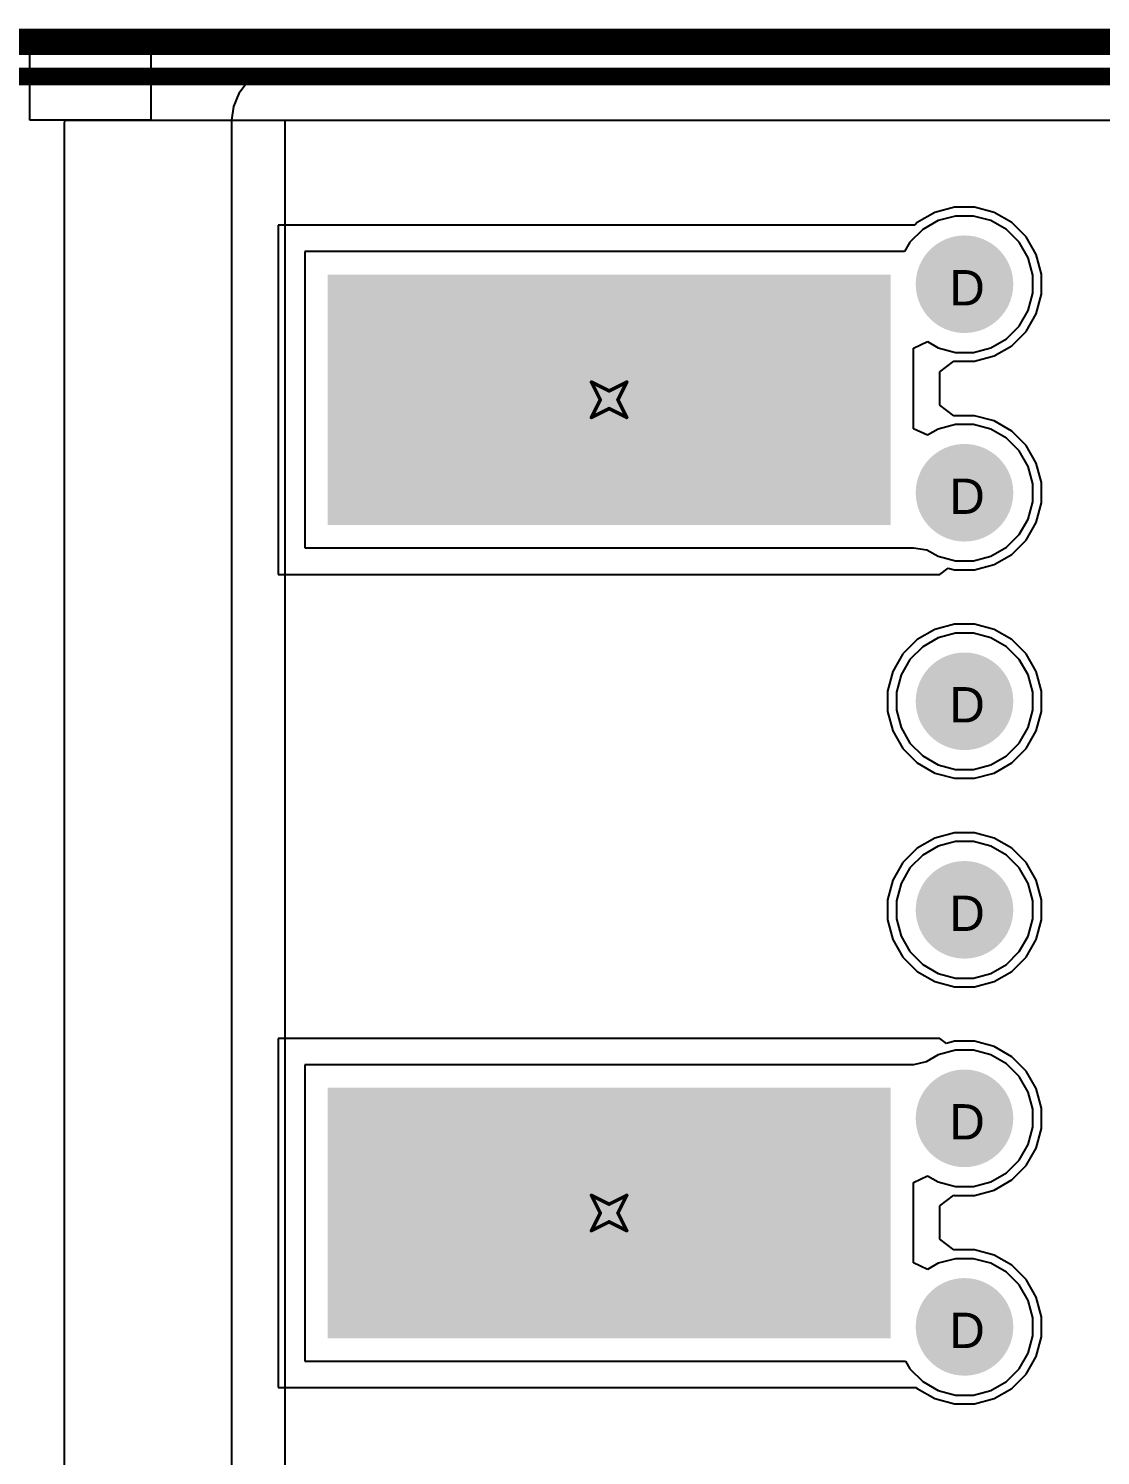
# Model space of a CAD drawing. Header units: inches. Extents: x 0 to 5379, y 0 to 5429.
# Drawn here: x 299.58 to 315.01, y 199.66 to 220.19 of the extents above; entities that cross this region are included whole.
import ezdxf

# ---------------------------------------------------------------- set-up
doc = ezdxf.new("R2010")
doc.units = ezdxf.units.IN
for name, color, linetype in [('Board Outline', 216, 'Continuous'), ('Bottom Layer', 5, 'Continuous'), ('Bottom Solder', 6, 'Continuous'), ('Drill Drawing', 1, 'Continuous'), ('GND01', 16, 'Continuous'), ('GND02', 76, 'Continuous'), ('Multi-Layer', 9, 'Continuous'), ('Pad Holes', 156, 'Continuous'), ('PWR', 156, 'Continuous'), ('SIG 01', 90, 'Continuous'), ('Top Layer', 1, 'Continuous'), ('Top Overlay', 2, 'Continuous'), ('Top Solder', 216, 'Continuous'), ('Via Holes', 16, 'Continuous')]:
    doc.layers.add(name, color=color, linetype=linetype)
doc.styles.add('Arial', font='', dxfattribs={"height": 0.2})
doc.styles.get('Arial').set_extended_font_data('Arial')

# ---------------------------------------------------------------- blocks, each defined once
blk = doc.blocks.new('KF88SM_16_0_3P_831')
at = {"layer": 'Bottom Layer'}
for points in [[(-20, 7.6), (-12, 7.6), (-12, 4.1), (-20, 4.1)], [(-20, -4.1), (-12, -4.1), (-12, -7.6), (-20, -7.6)]]:
    blk.add_hatch(color=5, dxfattribs=at).paths.add_polyline_path(points)
at = {"layer": 'Bottom Solder'}
for points in [[(-20.051, 7.651), (-11.949, 7.651), (-11.949, 4.049), (-20.051, 4.049)], [(-20.051, -4.049), (-11.949, -4.049), (-11.949, -7.651), (-20.051, -7.651)]]:
    blk.add_hatch(color=6, dxfattribs=at).paths.add_polyline_path(points)
at = {"layer": 'GND01'}
for points in [[(-20, 7.6), (-12, 7.6), (-12, 4.1), (-20, 4.1)], [(-20, -4.1), (-12, -4.1), (-12, -7.6), (-20, -7.6)]]:
    blk.add_hatch(color=16, dxfattribs=at).paths.add_polyline_path(points)
at = {"layer": 'GND02'}
for points in [[(-20, 7.6), (-12, 7.6), (-12, 4.1), (-20, 4.1)], [(-20, -4.1), (-12, -4.1), (-12, -7.6), (-20, -7.6)]]:
    blk.add_hatch(color=76, dxfattribs=at).paths.add_polyline_path(points)
at = {"layer": 'Multi-Layer'}
for points in [[(-20, 7.6), (-12, 7.6), (-12, 4.1), (-20, 4.1)], [(-20, -4.1), (-12, -4.1), (-12, -7.6), (-20, -7.6)]]:
    blk.add_hatch(color=9, dxfattribs=at).paths.add_polyline_path(points)
at = {"layer": 'Pad Holes'}
h = blk.add_hatch(color=7, dxfattribs=at)
edge = h.paths.add_edge_path()
edge.add_arc((-17.75, 5.85), 1.1, 90, 270)
edge.add_line((-17.75, 4.75), (-14.25, 4.75))
edge.add_arc((-14.25, 5.85), 1.1, 270, 450)
edge.add_line((-14.25, 6.95), (-17.75, 6.95))
h = blk.add_hatch(color=7, dxfattribs=at)
edge = h.paths.add_edge_path()
edge.add_arc((-17.75, -5.85), 1.1, 90, 270)
edge.add_line((-17.75, -6.95), (-14.25, -6.95))
edge.add_arc((-14.25, -5.85), 1.1, 270, 450)
edge.add_line((-14.25, -4.75), (-17.75, -4.75))
at = {"layer": 'PWR'}
for points in [[(-20, 7.6), (-12, 7.6), (-12, 4.1), (-20, 4.1)], [(-20, -4.1), (-12, -4.1), (-12, -7.6), (-20, -7.6)]]:
    blk.add_hatch(color=156, dxfattribs=at).paths.add_polyline_path(points)
at = {"layer": 'SIG 01'}
for points in [[(-20, 7.6), (-12, 7.6), (-12, 4.1), (-20, 4.1)], [(-20, -4.1), (-12, -4.1), (-12, -7.6), (-20, -7.6)]]:
    blk.add_hatch(color=90, dxfattribs=at).paths.add_polyline_path(points)
at = {"layer": 'Top Layer'}
for points in [[(-20, 7.6), (-12, 7.6), (-12, 4.1), (-20, 4.1)], [(-20, -4.1), (-12, -4.1), (-12, -7.6), (-20, -7.6)]]:
    blk.add_hatch(color=1, dxfattribs=at).paths.add_polyline_path(points)
at = {"layer": 'Top Solder'}
for points in [[(-20.051, 7.651), (-11.949, 7.651), (-11.949, 4.049), (-20.051, 4.049)], [(-20.051, -4.049), (-11.949, -4.049), (-11.949, -7.651), (-20.051, -7.651)]]:
    blk.add_hatch(color=216, dxfattribs=at).paths.add_polyline_path(points)
at = {"layer": 'Top Overlay'}
blk.add_lwpolyline([(41.7, -10.5, 0.254, 0.254, 0), (-41.7, -10.5, 0.254, 0.254, 0)], format="xyseb", dxfattribs=at)

msp = doc.modelspace()

# ---------------------------------------------------------------- hatches: boundary and pattern name
at = {"layer": 'Bottom Layer'}
h = msp.add_hatch(color=5, dxfattribs=at)
edge = h.paths.add_edge_path()
edge.add_arc((313.055, 216.512), 0.6, 0, 360)
h = msp.add_hatch(color=5, dxfattribs=at)
edge = h.paths.add_edge_path()
edge.add_arc((313.055, 213.512), 0.6, 0, 360)
h = msp.add_hatch(color=5, dxfattribs=at)
edge = h.paths.add_edge_path()
edge.add_arc((313.055, 210.512), 0.6, 0, 360)
h = msp.add_hatch(color=5, dxfattribs=at)
edge = h.paths.add_edge_path()
edge.add_arc((313.055, 207.512), 0.6, 0, 360)
h = msp.add_hatch(color=5, dxfattribs=at)
edge = h.paths.add_edge_path()
edge.add_arc((313.055, 204.512), 0.6, 0, 360)
h = msp.add_hatch(color=5, dxfattribs=at)
edge = h.paths.add_edge_path()
edge.add_arc((313.055, 201.512), 0.6, 0, 360)
at = {"layer": 'Bottom Solder'}
h = msp.add_hatch(color=6, dxfattribs=at)
edge = h.paths.add_edge_path()
edge.add_arc((313.055, 216.512), 0.702, 0, 360)
h = msp.add_hatch(color=6, dxfattribs=at)
edge = h.paths.add_edge_path()
edge.add_arc((313.055, 213.512), 0.702, 0, 360)
h = msp.add_hatch(color=6, dxfattribs=at)
edge = h.paths.add_edge_path()
edge.add_arc((313.055, 210.512), 0.702, 0, 360)
h = msp.add_hatch(color=6, dxfattribs=at)
edge = h.paths.add_edge_path()
edge.add_arc((313.055, 207.512), 0.702, 0, 360)
h = msp.add_hatch(color=6, dxfattribs=at)
edge = h.paths.add_edge_path()
edge.add_arc((313.055, 204.512), 0.702, 0, 360)
h = msp.add_hatch(color=6, dxfattribs=at)
edge = h.paths.add_edge_path()
edge.add_arc((313.055, 201.512), 0.702, 0, 360)
at = {"layer": 'GND01'}
h = msp.add_hatch(color=16, dxfattribs=at)
edge = h.paths.add_edge_path()
edge.add_arc((313.055, 216.512), 0.6, 0, 360)
h = msp.add_hatch(color=16, dxfattribs=at)
edge = h.paths.add_edge_path()
edge.add_arc((313.055, 213.512), 0.6, 0, 360)
h = msp.add_hatch(color=16, dxfattribs=at)
edge = h.paths.add_edge_path()
edge.add_arc((313.055, 210.512), 0.6, 0, 360)
h = msp.add_hatch(color=16, dxfattribs=at)
edge = h.paths.add_edge_path()
edge.add_arc((313.055, 207.512), 0.6, 0, 360)
h = msp.add_hatch(color=16, dxfattribs=at)
edge = h.paths.add_edge_path()
edge.add_arc((313.055, 204.512), 0.6, 0, 360)
h = msp.add_hatch(color=16, dxfattribs=at)
edge = h.paths.add_edge_path()
edge.add_arc((313.055, 201.512), 0.6, 0, 360)
at = {"layer": 'GND02'}
h = msp.add_hatch(color=76, dxfattribs=at)
edge = h.paths.add_edge_path()
edge.add_arc((313.055, 216.512), 0.6, 0, 360)
h = msp.add_hatch(color=76, dxfattribs=at)
edge = h.paths.add_edge_path()
edge.add_arc((313.055, 213.512), 0.6, 0, 360)
h = msp.add_hatch(color=76, dxfattribs=at)
edge = h.paths.add_edge_path()
edge.add_arc((313.055, 210.512), 0.6, 0, 360)
h = msp.add_hatch(color=76, dxfattribs=at)
edge = h.paths.add_edge_path()
edge.add_arc((313.055, 207.512), 0.6, 0, 360)
h = msp.add_hatch(color=76, dxfattribs=at)
edge = h.paths.add_edge_path()
edge.add_arc((313.055, 204.512), 0.6, 0, 360)
h = msp.add_hatch(color=76, dxfattribs=at)
edge = h.paths.add_edge_path()
edge.add_arc((313.055, 201.512), 0.6, 0, 360)
at = {"layer": 'PWR'}
h = msp.add_hatch(color=156, dxfattribs=at)
edge = h.paths.add_edge_path()
edge.add_arc((313.055, 216.512), 0.6, 0, 360)
h = msp.add_hatch(color=156, dxfattribs=at)
edge = h.paths.add_edge_path()
edge.add_arc((313.055, 213.512), 0.6, 0, 360)
h = msp.add_hatch(color=156, dxfattribs=at)
edge = h.paths.add_edge_path()
edge.add_arc((313.055, 210.512), 0.6, 0, 360)
h = msp.add_hatch(color=156, dxfattribs=at)
edge = h.paths.add_edge_path()
edge.add_arc((313.055, 207.512), 0.6, 0, 360)
h = msp.add_hatch(color=156, dxfattribs=at)
edge = h.paths.add_edge_path()
edge.add_arc((313.055, 204.512), 0.6, 0, 360)
h = msp.add_hatch(color=156, dxfattribs=at)
edge = h.paths.add_edge_path()
edge.add_arc((313.055, 201.512), 0.6, 0, 360)
at = {"layer": 'SIG 01'}
h = msp.add_hatch(color=90, dxfattribs=at)
edge = h.paths.add_edge_path()
edge.add_arc((313.055, 216.512), 0.6, 0, 360)
h = msp.add_hatch(color=90, dxfattribs=at)
edge = h.paths.add_edge_path()
edge.add_arc((313.055, 213.512), 0.6, 0, 360)
h = msp.add_hatch(color=90, dxfattribs=at)
edge = h.paths.add_edge_path()
edge.add_arc((313.055, 210.512), 0.6, 0, 360)
h = msp.add_hatch(color=90, dxfattribs=at)
edge = h.paths.add_edge_path()
edge.add_arc((313.055, 207.512), 0.6, 0, 360)
h = msp.add_hatch(color=90, dxfattribs=at)
edge = h.paths.add_edge_path()
edge.add_arc((313.055, 204.512), 0.6, 0, 360)
h = msp.add_hatch(color=90, dxfattribs=at)
edge = h.paths.add_edge_path()
edge.add_arc((313.055, 201.512), 0.6, 0, 360)
at = {"layer": 'Top Layer'}
h = msp.add_hatch(color=1, dxfattribs=at)
edge = h.paths.add_edge_path()
edge.add_arc((313.055, 216.512), 0.6, 0, 360)
h = msp.add_hatch(color=1, dxfattribs=at)
edge = h.paths.add_edge_path()
edge.add_arc((313.055, 213.512), 0.6, 0, 360)
h = msp.add_hatch(color=1, dxfattribs=at)
edge = h.paths.add_edge_path()
edge.add_arc((313.055, 210.512), 0.6, 0, 360)
h = msp.add_hatch(color=1, dxfattribs=at)
edge = h.paths.add_edge_path()
edge.add_arc((313.055, 207.512), 0.6, 0, 360)
h = msp.add_hatch(color=1, dxfattribs=at)
edge = h.paths.add_edge_path()
edge.add_arc((313.055, 204.512), 0.6, 0, 360)
h = msp.add_hatch(color=1, dxfattribs=at)
edge = h.paths.add_edge_path()
edge.add_arc((313.055, 201.512), 0.6, 0, 360)
at = {"layer": 'Top Solder'}
h = msp.add_hatch(color=216, dxfattribs=at)
edge = h.paths.add_edge_path()
edge.add_arc((313.055, 216.512), 0.702, 0, 360)
h = msp.add_hatch(color=216, dxfattribs=at)
edge = h.paths.add_edge_path()
edge.add_arc((313.055, 213.512), 0.702, 0, 360)
h = msp.add_hatch(color=216, dxfattribs=at)
edge = h.paths.add_edge_path()
edge.add_arc((313.055, 210.512), 0.702, 0, 360)
h = msp.add_hatch(color=216, dxfattribs=at)
edge = h.paths.add_edge_path()
edge.add_arc((313.055, 207.512), 0.702, 0, 360)
h = msp.add_hatch(color=216, dxfattribs=at)
edge = h.paths.add_edge_path()
edge.add_arc((313.055, 204.512), 0.702, 0, 360)
h = msp.add_hatch(color=216, dxfattribs=at)
edge = h.paths.add_edge_path()
edge.add_arc((313.055, 201.512), 0.702, 0, 360)
at = {"layer": 'Via Holes'}
h = msp.add_hatch(color=7, dxfattribs=at)
edge = h.paths.add_edge_path()
edge.add_arc((313.055, 216.512), 0.35, 0, 360)
h = msp.add_hatch(color=7, dxfattribs=at)
edge = h.paths.add_edge_path()
edge.add_arc((313.055, 213.512), 0.35, 0, 360)
h = msp.add_hatch(color=7, dxfattribs=at)
edge = h.paths.add_edge_path()
edge.add_arc((313.055, 210.512), 0.35, 0, 360)
h = msp.add_hatch(color=7, dxfattribs=at)
edge = h.paths.add_edge_path()
edge.add_arc((313.055, 207.512), 0.35, 0, 360)
h = msp.add_hatch(color=7, dxfattribs=at)
edge = h.paths.add_edge_path()
edge.add_arc((313.055, 204.512), 0.35, 0, 360)
h = msp.add_hatch(color=7, dxfattribs=at)
edge = h.paths.add_edge_path()
edge.add_arc((313.055, 201.512), 0.35, 0, 360)

# ---------------------------------------------------------------- linework, layer by layer
at = {"layer": 'Board Outline'}
msp.add_lwpolyline([(0, 220, 0.381, 0.381, 0), (350, 220, 0.381, 0.381, 0)], format="xyseb", dxfattribs=at)
at = {"layer": 'Bottom Layer'}
for p, q in [((207.014, 219.612), (302.696, 219.612)), ((302.696, 219.612), (302.757, 219.434)), ((302.61, 219.256), (302.534, 219.071)), ((302.733, 219.415), (302.61, 219.256)), ((302.757, 219.434), (302.733, 219.415)), ((302.534, 219.071), (302.507, 218.872)), ((302.507, 218.872), (302.507, 158.757)), ((303.276, 157.988), (303.276, 218.872)), ((303.276, 218.872), (338.516, 218.872))]:
    msp.add_line(p, q, dxfattribs=at)
at = {"layer": 'Drill Drawing'}
for points in [[(307.686, 215.104, 0.0508, 0.0508, 0), (307.94, 214.977, 0.0508, 0.0508, 0)], [(307.686, 215.104, 0.0508, 0.0508, 0), (307.813, 214.85, 0.0508, 0.0508, 0)], [(307.94, 214.977, 0.0508, 0.0508, 0), (308.194, 215.104, 0.0508, 0.0508, 0)], [(308.067, 214.85, 0.0508, 0.0508, 0), (308.194, 215.104, 0.0508, 0.0508, 0)], [(307.686, 214.596, 0.0508, 0.0508, 0), (307.813, 214.85, 0.0508, 0.0508, 0)], [(307.686, 214.596, 0.0508, 0.0508, 0), (307.94, 214.723, 0.0508, 0.0508, 0)], [(307.94, 214.723, 0.0508, 0.0508, 0), (308.194, 214.596, 0.0508, 0.0508, 0)], [(308.067, 214.85, 0.0508, 0.0508, 0), (308.194, 214.596, 0.0508, 0.0508, 0)], [(307.686, 203.404, 0.0508, 0.0508, 0), (307.94, 203.277, 0.0508, 0.0508, 0)], [(307.686, 203.404, 0.0508, 0.0508, 0), (307.813, 203.15, 0.0508, 0.0508, 0)], [(307.94, 203.277, 0.0508, 0.0508, 0), (308.194, 203.404, 0.0508, 0.0508, 0)], [(308.067, 203.15, 0.0508, 0.0508, 0), (308.194, 203.404, 0.0508, 0.0508, 0)], [(307.686, 202.896, 0.0508, 0.0508, 0), (307.813, 203.15, 0.0508, 0.0508, 0)], [(307.686, 202.896, 0.0508, 0.0508, 0), (307.94, 203.023, 0.0508, 0.0508, 0)], [(307.94, 203.023, 0.0508, 0.0508, 0), (308.194, 202.896, 0.0508, 0.0508, 0)], [(308.067, 203.15, 0.0508, 0.0508, 0), (308.194, 202.896, 0.0508, 0.0508, 0)]]:
    msp.add_lwpolyline(points, format="xyseb", dxfattribs=at)
for points in [[(307.673, 215.104, 0.0254, 0.0254, 1), (307.699, 215.104, 0.0254, 0.0254, 1)], [(307.673, 215.104, 0.0254, 0.0254, 1), (307.699, 215.104, 0.0254, 0.0254, 1)], [(307.927, 214.977, 0.0254, 0.0254, 1), (307.953, 214.977, 0.0254, 0.0254, 1)], [(307.927, 214.977, 0.0254, 0.0254, 1), (307.953, 214.977, 0.0254, 0.0254, 1)], [(308.181, 215.104, 0.0254, 0.0254, 1), (308.207, 215.104, 0.0254, 0.0254, 1)], [(308.181, 215.104, 0.0254, 0.0254, 1), (308.207, 215.104, 0.0254, 0.0254, 1)], [(307.8, 214.85, 0.0254, 0.0254, 1), (307.826, 214.85, 0.0254, 0.0254, 1)], [(307.8, 214.85, 0.0254, 0.0254, 1), (307.826, 214.85, 0.0254, 0.0254, 1)], [(307.927, 214.723, 0.0254, 0.0254, 1), (307.953, 214.723, 0.0254, 0.0254, 1)], [(307.927, 214.723, 0.0254, 0.0254, 1), (307.953, 214.723, 0.0254, 0.0254, 1)], [(308.054, 214.85, 0.0254, 0.0254, 1), (308.08, 214.85, 0.0254, 0.0254, 1)], [(308.054, 214.85, 0.0254, 0.0254, 1), (308.08, 214.85, 0.0254, 0.0254, 1)], [(307.673, 214.596, 0.0254, 0.0254, 1), (307.699, 214.596, 0.0254, 0.0254, 1)], [(307.673, 214.596, 0.0254, 0.0254, 1), (307.699, 214.596, 0.0254, 0.0254, 1)], [(308.181, 214.596, 0.0254, 0.0254, 1), (308.207, 214.596, 0.0254, 0.0254, 1)], [(308.181, 214.596, 0.0254, 0.0254, 1), (308.207, 214.596, 0.0254, 0.0254, 1)], [(307.673, 203.404, 0.0254, 0.0254, 1), (307.699, 203.404, 0.0254, 0.0254, 1)], [(307.673, 203.404, 0.0254, 0.0254, 1), (307.699, 203.404, 0.0254, 0.0254, 1)], [(307.927, 203.277, 0.0254, 0.0254, 1), (307.953, 203.277, 0.0254, 0.0254, 1)], [(307.927, 203.277, 0.0254, 0.0254, 1), (307.953, 203.277, 0.0254, 0.0254, 1)], [(308.181, 203.404, 0.0254, 0.0254, 1), (308.207, 203.404, 0.0254, 0.0254, 1)], [(308.181, 203.404, 0.0254, 0.0254, 1), (308.207, 203.404, 0.0254, 0.0254, 1)], [(307.8, 203.15, 0.0254, 0.0254, 1), (307.826, 203.15, 0.0254, 0.0254, 1)], [(307.8, 203.15, 0.0254, 0.0254, 1), (307.826, 203.15, 0.0254, 0.0254, 1)], [(307.927, 203.023, 0.0254, 0.0254, 1), (307.953, 203.023, 0.0254, 0.0254, 1)], [(307.927, 203.023, 0.0254, 0.0254, 1), (307.953, 203.023, 0.0254, 0.0254, 1)], [(308.054, 203.15, 0.0254, 0.0254, 1), (308.08, 203.15, 0.0254, 0.0254, 1)], [(308.054, 203.15, 0.0254, 0.0254, 1), (308.08, 203.15, 0.0254, 0.0254, 1)], [(307.673, 202.896, 0.0254, 0.0254, 1), (307.699, 202.896, 0.0254, 0.0254, 1)], [(307.673, 202.896, 0.0254, 0.0254, 1), (307.699, 202.896, 0.0254, 0.0254, 1)], [(308.181, 202.896, 0.0254, 0.0254, 1), (308.207, 202.896, 0.0254, 0.0254, 1)], [(308.181, 202.896, 0.0254, 0.0254, 1), (308.207, 202.896, 0.0254, 0.0254, 1)]]:
    msp.add_lwpolyline(points, format="xyseb", close=True, dxfattribs=at)
at = {"layer": 'GND01'}
for p, q in [((196.838, 219.612), (349.612, 219.612)), ((312.909, 217.62), (312.627, 217.545)), ((313.201, 217.62), (312.909, 217.62)), ((313.483, 217.545), (313.201, 217.62)), ((312.375, 217.399), (312.338, 217.362)), ((312.627, 217.545), (312.375, 217.399)), ((313.735, 217.399), (313.483, 217.545)), ((313.942, 217.193), (313.735, 217.399)), ((312.338, 217.362), (303.178, 217.362)), ((303.178, 217.362), (303.178, 212.338)), ((314.087, 216.94), (313.942, 217.193)), ((314.163, 216.658), (314.087, 216.94)), ((314.163, 216.367), (314.163, 216.658)), ((314.087, 216.085), (314.163, 216.367)), ((313.942, 215.832), (314.087, 216.085)), ((313.735, 215.626), (313.942, 215.832)), ((313.483, 215.48), (313.735, 215.626)), ((312.702, 215.251), (312.903, 215.406)), ((312.903, 215.406), (312.909, 215.404)), ((312.909, 215.404), (313.201, 215.404)), ((313.201, 215.404), (313.483, 215.48)), ((312.702, 214.773), (312.702, 215.251)), ((312.903, 214.619), (312.702, 214.773)), ((312.909, 214.62), (312.903, 214.619)), ((313.201, 214.62), (312.909, 214.62)), ((313.483, 214.545), (313.201, 214.62)), ((313.735, 214.399), (313.483, 214.545)), ((313.942, 214.193), (313.735, 214.399)), ((314.087, 213.94), (313.942, 214.193)), ((314.163, 213.658), (314.087, 213.94)), ((314.163, 213.367), (314.163, 213.658)), ((314.087, 213.085), (314.163, 213.367)), ((313.942, 212.832), (314.087, 213.085)), ((313.735, 212.626), (313.942, 212.832)), ((313.201, 212.404), (313.483, 212.48)), ((313.483, 212.48), (313.735, 212.626)), ((303.178, 212.338), (312.702, 212.338)), ((312.702, 212.338), (312.82, 212.428)), ((312.702, 212.338), (312.702, 212.338)), ((312.82, 212.428), (312.909, 212.404)), ((312.909, 212.404), (313.201, 212.404)), ((312.627, 211.545), (312.375, 211.399)), ((312.909, 211.62), (312.627, 211.545)), ((313.201, 211.62), (312.909, 211.62)), ((313.483, 211.545), (313.201, 211.62)), ((313.735, 211.399), (313.483, 211.545)), ((312.375, 211.399), (312.168, 211.193)), ((313.942, 211.193), (313.735, 211.399)), ((312.168, 211.193), (312.023, 210.94)), ((314.087, 210.94), (313.942, 211.193)), ((312.023, 210.94), (311.947, 210.658)), ((314.163, 210.658), (314.087, 210.94)), ((311.947, 210.658), (311.947, 210.367)), ((314.163, 210.367), (314.163, 210.658)), ((311.947, 210.367), (312.023, 210.085)), ((314.087, 210.085), (314.163, 210.367)), ((312.023, 210.085), (312.168, 209.832)), ((313.942, 209.832), (314.087, 210.085)), ((312.168, 209.832), (312.375, 209.626)), ((313.735, 209.626), (313.942, 209.832)), ((312.375, 209.626), (312.627, 209.48)), ((313.483, 209.48), (313.735, 209.626)), ((312.627, 209.48), (312.909, 209.404)), ((312.909, 209.404), (313.201, 209.404)), ((313.201, 209.404), (313.483, 209.48)), ((312.909, 208.62), (312.627, 208.545)), ((313.201, 208.62), (312.909, 208.62)), ((313.483, 208.545), (313.201, 208.62)), ((312.375, 208.399), (312.168, 208.193)), ((312.627, 208.545), (312.375, 208.399)), ((313.735, 208.399), (313.483, 208.545)), ((313.942, 208.193), (313.735, 208.399)), ((312.168, 208.193), (312.023, 207.94)), ((314.087, 207.94), (313.942, 208.193)), ((312.023, 207.94), (311.947, 207.658)), ((314.163, 207.658), (314.087, 207.94)), ((311.947, 207.658), (311.947, 207.367)), ((314.163, 207.367), (314.163, 207.658)), ((311.947, 207.367), (312.023, 207.085)), ((314.087, 207.085), (314.163, 207.367)), ((312.023, 207.085), (312.168, 206.832)), ((313.942, 206.832), (314.087, 207.085)), ((312.168, 206.832), (312.375, 206.626)), ((313.735, 206.626), (313.942, 206.832)), ((312.375, 206.626), (312.627, 206.48)), ((313.483, 206.48), (313.735, 206.626)), ((312.627, 206.48), (312.909, 206.404)), ((312.909, 206.404), (313.201, 206.404)), ((313.201, 206.404), (313.483, 206.48)), ((312.702, 205.662), (303.178, 205.662)), ((303.178, 205.662), (303.178, 200.638)), ((312.796, 205.59), (312.702, 205.662)), ((312.702, 205.662), (312.702, 205.662)), ((312.909, 205.62), (312.796, 205.59)), ((313.201, 205.62), (312.909, 205.62)), ((313.483, 205.545), (313.201, 205.62)), ((313.735, 205.399), (313.483, 205.545)), ((313.942, 205.193), (313.735, 205.399)), ((314.087, 204.94), (313.942, 205.193)), ((314.163, 204.658), (314.087, 204.94)), ((314.163, 204.367), (314.163, 204.658)), ((314.087, 204.085), (314.163, 204.367)), ((313.942, 203.832), (314.087, 204.085)), ((313.735, 203.626), (313.942, 203.832)), ((313.201, 203.404), (313.483, 203.48)), ((313.483, 203.48), (313.735, 203.626)), ((312.702, 203.251), (312.903, 203.406)), ((312.702, 202.773), (312.702, 203.251)), ((312.903, 203.406), (312.909, 203.404)), ((312.909, 203.404), (313.201, 203.404)), ((312.903, 202.619), (312.702, 202.773)), ((312.909, 202.62), (312.903, 202.619)), ((313.201, 202.62), (312.909, 202.62)), ((313.483, 202.545), (313.201, 202.62)), ((313.735, 202.399), (313.483, 202.545)), ((313.942, 202.193), (313.735, 202.399)), ((314.087, 201.94), (313.942, 202.193)), ((314.163, 201.658), (314.087, 201.94)), ((314.163, 201.367), (314.163, 201.658)), ((314.087, 201.085), (314.163, 201.367)), ((313.942, 200.832), (314.087, 201.085)), ((313.735, 200.626), (313.942, 200.832)), ((303.178, 200.638), (312.362, 200.638)), ((312.362, 200.638), (312.375, 200.626)), ((312.375, 200.626), (312.627, 200.48)), ((313.483, 200.48), (313.735, 200.626)), ((312.627, 200.48), (312.909, 200.404)), ((312.909, 200.404), (313.201, 200.404)), ((313.201, 200.404), (313.483, 200.48))]:
    msp.add_line(p, q, dxfattribs=at)
at = {"layer": 'GND02'}
for p, q in [((196.838, 219.612), (349.612, 219.612)), ((312.909, 217.62), (312.627, 217.545)), ((313.201, 217.62), (312.909, 217.62)), ((313.483, 217.545), (313.201, 217.62)), ((312.375, 217.399), (312.338, 217.362)), ((312.627, 217.545), (312.375, 217.399)), ((313.735, 217.399), (313.483, 217.545)), ((313.942, 217.193), (313.735, 217.399)), ((312.338, 217.362), (303.178, 217.362)), ((303.178, 217.362), (303.178, 212.338)), ((314.087, 216.94), (313.942, 217.193)), ((314.163, 216.658), (314.087, 216.94)), ((314.163, 216.367), (314.163, 216.658)), ((314.087, 216.085), (314.163, 216.367)), ((313.942, 215.832), (314.087, 216.085)), ((313.735, 215.626), (313.942, 215.832)), ((313.483, 215.48), (313.735, 215.626)), ((312.702, 215.251), (312.903, 215.406)), ((312.903, 215.406), (312.909, 215.404)), ((312.909, 215.404), (313.201, 215.404)), ((313.201, 215.404), (313.483, 215.48)), ((312.702, 214.773), (312.702, 215.251)), ((312.903, 214.619), (312.702, 214.773)), ((312.909, 214.62), (312.903, 214.619)), ((313.201, 214.62), (312.909, 214.62)), ((313.483, 214.545), (313.201, 214.62)), ((313.735, 214.399), (313.483, 214.545)), ((313.942, 214.193), (313.735, 214.399)), ((314.087, 213.94), (313.942, 214.193)), ((314.163, 213.658), (314.087, 213.94)), ((314.163, 213.367), (314.163, 213.658)), ((314.087, 213.085), (314.163, 213.367)), ((313.942, 212.832), (314.087, 213.085)), ((313.735, 212.626), (313.942, 212.832)), ((313.201, 212.404), (313.483, 212.48)), ((313.483, 212.48), (313.735, 212.626)), ((303.178, 212.338), (312.702, 212.338)), ((312.702, 212.338), (312.82, 212.428)), ((312.702, 212.338), (312.702, 212.338)), ((312.82, 212.428), (312.909, 212.404)), ((312.909, 212.404), (313.201, 212.404)), ((312.627, 211.545), (312.375, 211.399)), ((312.909, 211.62), (312.627, 211.545)), ((313.201, 211.62), (312.909, 211.62)), ((313.483, 211.545), (313.201, 211.62)), ((313.735, 211.399), (313.483, 211.545)), ((312.375, 211.399), (312.168, 211.193)), ((313.942, 211.193), (313.735, 211.399)), ((312.168, 211.193), (312.023, 210.94)), ((314.087, 210.94), (313.942, 211.193)), ((312.023, 210.94), (311.947, 210.658)), ((314.163, 210.658), (314.087, 210.94)), ((311.947, 210.658), (311.947, 210.367)), ((314.163, 210.367), (314.163, 210.658)), ((311.947, 210.367), (312.023, 210.085)), ((314.087, 210.085), (314.163, 210.367)), ((312.023, 210.085), (312.168, 209.832)), ((313.942, 209.832), (314.087, 210.085)), ((312.168, 209.832), (312.375, 209.626)), ((313.735, 209.626), (313.942, 209.832)), ((312.375, 209.626), (312.627, 209.48)), ((313.483, 209.48), (313.735, 209.626)), ((312.627, 209.48), (312.909, 209.404)), ((312.909, 209.404), (313.201, 209.404)), ((313.201, 209.404), (313.483, 209.48)), ((312.909, 208.62), (312.627, 208.545)), ((313.201, 208.62), (312.909, 208.62)), ((313.483, 208.545), (313.201, 208.62)), ((312.375, 208.399), (312.168, 208.193)), ((312.627, 208.545), (312.375, 208.399)), ((313.735, 208.399), (313.483, 208.545)), ((313.942, 208.193), (313.735, 208.399)), ((312.168, 208.193), (312.023, 207.94)), ((314.087, 207.94), (313.942, 208.193)), ((312.023, 207.94), (311.947, 207.658)), ((314.163, 207.658), (314.087, 207.94)), ((311.947, 207.658), (311.947, 207.367)), ((314.163, 207.367), (314.163, 207.658)), ((311.947, 207.367), (312.023, 207.085)), ((314.087, 207.085), (314.163, 207.367)), ((312.023, 207.085), (312.168, 206.832)), ((313.942, 206.832), (314.087, 207.085)), ((312.168, 206.832), (312.375, 206.626)), ((313.735, 206.626), (313.942, 206.832)), ((312.375, 206.626), (312.627, 206.48)), ((313.483, 206.48), (313.735, 206.626)), ((312.627, 206.48), (312.909, 206.404)), ((312.909, 206.404), (313.201, 206.404)), ((313.201, 206.404), (313.483, 206.48)), ((312.702, 205.662), (303.178, 205.662)), ((303.178, 205.662), (303.178, 200.638)), ((312.796, 205.59), (312.702, 205.662)), ((312.702, 205.662), (312.702, 205.662)), ((312.909, 205.62), (312.796, 205.59)), ((313.201, 205.62), (312.909, 205.62)), ((313.483, 205.545), (313.201, 205.62)), ((313.735, 205.399), (313.483, 205.545)), ((313.942, 205.193), (313.735, 205.399)), ((314.087, 204.94), (313.942, 205.193)), ((314.163, 204.658), (314.087, 204.94)), ((314.163, 204.367), (314.163, 204.658)), ((314.087, 204.085), (314.163, 204.367)), ((313.942, 203.832), (314.087, 204.085)), ((313.735, 203.626), (313.942, 203.832)), ((313.201, 203.404), (313.483, 203.48)), ((313.483, 203.48), (313.735, 203.626)), ((312.702, 203.251), (312.903, 203.406)), ((312.702, 202.773), (312.702, 203.251)), ((312.903, 203.406), (312.909, 203.404)), ((312.909, 203.404), (313.201, 203.404)), ((312.903, 202.619), (312.702, 202.773)), ((312.909, 202.62), (312.903, 202.619)), ((313.201, 202.62), (312.909, 202.62)), ((313.483, 202.545), (313.201, 202.62)), ((313.735, 202.399), (313.483, 202.545)), ((313.942, 202.193), (313.735, 202.399)), ((314.087, 201.94), (313.942, 202.193)), ((314.163, 201.658), (314.087, 201.94)), ((314.163, 201.367), (314.163, 201.658)), ((314.087, 201.085), (314.163, 201.367)), ((313.942, 200.832), (314.087, 201.085)), ((313.735, 200.626), (313.942, 200.832)), ((303.178, 200.638), (312.362, 200.638)), ((312.362, 200.638), (312.375, 200.626)), ((312.375, 200.626), (312.627, 200.48)), ((313.483, 200.48), (313.735, 200.626)), ((312.627, 200.48), (312.909, 200.404)), ((312.909, 200.404), (313.201, 200.404)), ((313.201, 200.404), (313.483, 200.48))]:
    msp.add_line(p, q, dxfattribs=at)
at = {"layer": 'PWR'}
for p, q in [((255.14, 219.612), (349.612, 219.612)), ((312.909, 217.62), (312.627, 217.545)), ((313.201, 217.62), (312.909, 217.62)), ((313.483, 217.545), (313.201, 217.62)), ((312.375, 217.399), (312.338, 217.362)), ((312.627, 217.545), (312.375, 217.399)), ((313.735, 217.399), (313.483, 217.545)), ((313.942, 217.193), (313.735, 217.399)), ((312.338, 217.362), (303.178, 217.362)), ((303.178, 217.362), (303.178, 212.338)), ((314.087, 216.94), (313.942, 217.193)), ((314.163, 216.658), (314.087, 216.94)), ((314.163, 216.367), (314.163, 216.658)), ((314.087, 216.085), (314.163, 216.367)), ((313.942, 215.832), (314.087, 216.085)), ((313.735, 215.626), (313.942, 215.832)), ((313.483, 215.48), (313.735, 215.626)), ((312.702, 215.251), (312.903, 215.406)), ((312.903, 215.406), (312.909, 215.404)), ((312.909, 215.404), (313.201, 215.404)), ((313.201, 215.404), (313.483, 215.48)), ((312.702, 214.773), (312.702, 215.251)), ((312.903, 214.619), (312.702, 214.773)), ((312.909, 214.62), (312.903, 214.619)), ((313.201, 214.62), (312.909, 214.62)), ((313.483, 214.545), (313.201, 214.62)), ((313.735, 214.399), (313.483, 214.545)), ((313.942, 214.193), (313.735, 214.399)), ((314.087, 213.94), (313.942, 214.193)), ((314.163, 213.658), (314.087, 213.94)), ((314.163, 213.367), (314.163, 213.658)), ((314.087, 213.085), (314.163, 213.367)), ((313.942, 212.832), (314.087, 213.085)), ((313.735, 212.626), (313.942, 212.832)), ((313.201, 212.404), (313.483, 212.48)), ((313.483, 212.48), (313.735, 212.626)), ((303.178, 212.338), (312.702, 212.338)), ((312.702, 212.338), (312.82, 212.428)), ((312.702, 212.338), (312.702, 212.338)), ((312.82, 212.428), (312.909, 212.404)), ((312.909, 212.404), (313.201, 212.404)), ((312.627, 211.545), (312.375, 211.399)), ((312.909, 211.62), (312.627, 211.545)), ((313.201, 211.62), (312.909, 211.62)), ((313.483, 211.545), (313.201, 211.62)), ((313.735, 211.399), (313.483, 211.545)), ((312.375, 211.399), (312.168, 211.193)), ((313.942, 211.193), (313.735, 211.399)), ((312.168, 211.193), (312.023, 210.94)), ((314.087, 210.94), (313.942, 211.193)), ((312.023, 210.94), (311.947, 210.658)), ((314.163, 210.658), (314.087, 210.94)), ((311.947, 210.658), (311.947, 210.367)), ((314.163, 210.367), (314.163, 210.658)), ((311.947, 210.367), (312.023, 210.085)), ((314.087, 210.085), (314.163, 210.367)), ((312.023, 210.085), (312.168, 209.832)), ((313.942, 209.832), (314.087, 210.085)), ((312.168, 209.832), (312.375, 209.626)), ((313.735, 209.626), (313.942, 209.832)), ((312.375, 209.626), (312.627, 209.48)), ((313.483, 209.48), (313.735, 209.626)), ((312.627, 209.48), (312.909, 209.404)), ((312.909, 209.404), (313.201, 209.404)), ((313.201, 209.404), (313.483, 209.48)), ((312.909, 208.62), (312.627, 208.545)), ((313.201, 208.62), (312.909, 208.62)), ((313.483, 208.545), (313.201, 208.62)), ((312.375, 208.399), (312.168, 208.193)), ((312.627, 208.545), (312.375, 208.399)), ((313.735, 208.399), (313.483, 208.545)), ((313.942, 208.193), (313.735, 208.399)), ((312.168, 208.193), (312.023, 207.94)), ((314.087, 207.94), (313.942, 208.193)), ((312.023, 207.94), (311.947, 207.658)), ((314.163, 207.658), (314.087, 207.94)), ((311.947, 207.658), (311.947, 207.367)), ((314.163, 207.367), (314.163, 207.658)), ((311.947, 207.367), (312.023, 207.085)), ((314.087, 207.085), (314.163, 207.367)), ((312.023, 207.085), (312.168, 206.832)), ((313.942, 206.832), (314.087, 207.085)), ((312.168, 206.832), (312.375, 206.626)), ((313.735, 206.626), (313.942, 206.832)), ((312.375, 206.626), (312.627, 206.48)), ((313.483, 206.48), (313.735, 206.626)), ((312.627, 206.48), (312.909, 206.404)), ((312.909, 206.404), (313.201, 206.404)), ((313.201, 206.404), (313.483, 206.48)), ((312.702, 205.662), (303.178, 205.662)), ((303.178, 205.662), (303.178, 200.638)), ((312.796, 205.59), (312.702, 205.662)), ((312.702, 205.662), (312.702, 205.662)), ((312.909, 205.62), (312.796, 205.59)), ((313.201, 205.62), (312.909, 205.62)), ((313.483, 205.545), (313.201, 205.62)), ((313.735, 205.399), (313.483, 205.545)), ((313.942, 205.193), (313.735, 205.399)), ((314.087, 204.94), (313.942, 205.193)), ((314.163, 204.658), (314.087, 204.94)), ((314.163, 204.367), (314.163, 204.658)), ((314.087, 204.085), (314.163, 204.367)), ((313.942, 203.832), (314.087, 204.085)), ((313.735, 203.626), (313.942, 203.832)), ((313.201, 203.404), (313.483, 203.48)), ((313.483, 203.48), (313.735, 203.626)), ((312.702, 203.251), (312.903, 203.406)), ((312.702, 202.773), (312.702, 203.251)), ((312.903, 203.406), (312.909, 203.404)), ((312.909, 203.404), (313.201, 203.404)), ((312.903, 202.619), (312.702, 202.773)), ((312.909, 202.62), (312.903, 202.619)), ((313.201, 202.62), (312.909, 202.62)), ((313.483, 202.545), (313.201, 202.62)), ((313.735, 202.399), (313.483, 202.545)), ((313.942, 202.193), (313.735, 202.399)), ((314.087, 201.94), (313.942, 202.193)), ((314.163, 201.658), (314.087, 201.94)), ((314.163, 201.367), (314.163, 201.658)), ((314.087, 201.085), (314.163, 201.367)), ((313.942, 200.832), (314.087, 201.085)), ((313.735, 200.626), (313.942, 200.832)), ((303.178, 200.638), (312.362, 200.638)), ((312.362, 200.638), (312.375, 200.626)), ((312.375, 200.626), (312.627, 200.48)), ((313.483, 200.48), (313.735, 200.626)), ((312.627, 200.48), (312.909, 200.404)), ((312.909, 200.404), (313.201, 200.404)), ((313.201, 200.404), (313.483, 200.48))]:
    msp.add_line(p, q, dxfattribs=at)
at = {"layer": 'SIG 01'}
for p, q in [((281.414, 219.612), (338.498, 219.612)), ((312.676, 217.427), (312.453, 217.297)), ((312.926, 217.493), (312.676, 217.427)), ((313.184, 217.493), (312.926, 217.493)), ((313.434, 217.427), (313.184, 217.493)), ((313.657, 217.297), (313.434, 217.427)), ((312.453, 217.297), (312.27, 217.115)), ((313.84, 217.115), (313.657, 217.297)), ((312.27, 217.115), (312.193, 216.981)), ((313.969, 216.891), (313.84, 217.115)), ((312.193, 216.981), (303.559, 216.981)), ((303.559, 216.981), (303.559, 212.719)), ((314.036, 216.642), (313.969, 216.891)), ((314.036, 216.383), (314.036, 216.642)), ((313.969, 216.134), (314.036, 216.383)), ((313.84, 215.91), (313.969, 216.134)), ((313.657, 215.727), (313.84, 215.91)), ((312.321, 215.591), (312.524, 215.686)), ((312.321, 214.434), (312.321, 215.591)), ((312.524, 215.686), (312.676, 215.598)), ((312.676, 215.598), (312.926, 215.531)), ((313.184, 215.531), (313.434, 215.598)), ((313.434, 215.598), (313.657, 215.727)), ((312.926, 215.531), (313.184, 215.531)), ((312.524, 214.339), (312.321, 214.434)), ((312.676, 214.427), (312.524, 214.339)), ((312.926, 214.493), (312.676, 214.427)), ((313.184, 214.493), (312.926, 214.493)), ((313.434, 214.427), (313.184, 214.493)), ((313.657, 214.297), (313.434, 214.427)), ((313.84, 214.115), (313.657, 214.297)), ((313.969, 213.891), (313.84, 214.115)), ((314.036, 213.642), (313.969, 213.891)), ((314.036, 213.383), (314.036, 213.642)), ((313.969, 213.134), (314.036, 213.383)), ((313.84, 212.91), (313.969, 213.134)), ((313.657, 212.727), (313.84, 212.91)), ((303.559, 212.719), (312.321, 212.719)), ((312.321, 212.719), (312.321, 212.719)), ((312.321, 212.719), (312.513, 212.693)), ((312.513, 212.693), (312.676, 212.598)), ((313.434, 212.598), (313.657, 212.727)), ((312.676, 212.598), (312.926, 212.531)), ((312.926, 212.531), (313.184, 212.531)), ((313.184, 212.531), (313.434, 212.598)), ((312.926, 211.493), (312.676, 211.427)), ((313.184, 211.493), (312.926, 211.493)), ((313.434, 211.427), (313.184, 211.493)), ((312.453, 211.297), (312.27, 211.115)), ((312.676, 211.427), (312.453, 211.297)), ((313.657, 211.297), (313.434, 211.427)), ((313.84, 211.115), (313.657, 211.297)), ((312.27, 211.115), (312.141, 210.891)), ((313.969, 210.891), (313.84, 211.115)), ((312.141, 210.891), (312.074, 210.642)), ((314.036, 210.642), (313.969, 210.891)), ((312.074, 210.642), (312.074, 210.383)), ((314.036, 210.383), (314.036, 210.642)), ((312.074, 210.383), (312.141, 210.134)), ((313.969, 210.134), (314.036, 210.383)), ((312.141, 210.134), (312.27, 209.91)), ((313.84, 209.91), (313.969, 210.134)), ((312.27, 209.91), (312.453, 209.727)), ((313.657, 209.727), (313.84, 209.91)), ((312.453, 209.727), (312.676, 209.598)), ((312.676, 209.598), (312.926, 209.531)), ((313.184, 209.531), (313.434, 209.598)), ((313.434, 209.598), (313.657, 209.727)), ((312.926, 209.531), (313.184, 209.531)), ((312.676, 208.427), (312.453, 208.297)), ((312.926, 208.493), (312.676, 208.427)), ((313.184, 208.493), (312.926, 208.493)), ((313.434, 208.427), (313.184, 208.493)), ((313.657, 208.297), (313.434, 208.427)), ((312.453, 208.297), (312.27, 208.115)), ((313.84, 208.115), (313.657, 208.297)), ((312.27, 208.115), (312.141, 207.891)), ((313.969, 207.891), (313.84, 208.115)), ((312.141, 207.891), (312.074, 207.642)), ((314.036, 207.642), (313.969, 207.891)), ((312.074, 207.642), (312.074, 207.383)), ((314.036, 207.383), (314.036, 207.642)), ((312.074, 207.383), (312.141, 207.134)), ((313.969, 207.134), (314.036, 207.383)), ((312.141, 207.134), (312.27, 206.91)), ((313.84, 206.91), (313.969, 207.134)), ((312.27, 206.91), (312.453, 206.727)), ((312.453, 206.727), (312.676, 206.598)), ((313.434, 206.598), (313.657, 206.727)), ((313.657, 206.727), (313.84, 206.91)), ((312.676, 206.598), (312.926, 206.531)), ((312.926, 206.531), (313.184, 206.531)), ((313.184, 206.531), (313.434, 206.598)), ((312.926, 205.493), (312.676, 205.427)), ((313.184, 205.493), (312.926, 205.493)), ((313.434, 205.427), (313.184, 205.493)), ((312.505, 205.327), (312.321, 205.281)), ((312.676, 205.427), (312.505, 205.327)), ((313.657, 205.297), (313.434, 205.427)), ((313.84, 205.115), (313.657, 205.297)), ((312.321, 205.281), (303.559, 205.281)), ((303.559, 205.281), (303.559, 201.019)), ((312.321, 205.281), (312.321, 205.281)), ((312.321, 205.281), (312.321, 205.281)), ((312.321, 205.281), (312.321, 205.281)), ((313.969, 204.891), (313.84, 205.115)), ((314.036, 204.642), (313.969, 204.891)), ((314.036, 204.383), (314.036, 204.642)), ((313.969, 204.134), (314.036, 204.383)), ((313.84, 203.91), (313.969, 204.134)), ((313.657, 203.727), (313.84, 203.91)), ((312.321, 203.591), (312.524, 203.686)), ((312.524, 203.686), (312.676, 203.598)), ((313.434, 203.598), (313.657, 203.727)), ((312.321, 202.434), (312.321, 203.591)), ((312.676, 203.598), (312.926, 203.531)), ((312.926, 203.531), (313.184, 203.531)), ((313.184, 203.531), (313.434, 203.598)), ((312.524, 202.339), (312.321, 202.434)), ((312.676, 202.427), (312.524, 202.339)), ((312.926, 202.493), (312.676, 202.427)), ((313.184, 202.493), (312.926, 202.493)), ((313.434, 202.427), (313.184, 202.493)), ((313.657, 202.297), (313.434, 202.427)), ((313.84, 202.115), (313.657, 202.297)), ((313.969, 201.891), (313.84, 202.115)), ((314.036, 201.642), (313.969, 201.891)), ((314.036, 201.383), (314.036, 201.642)), ((313.969, 201.134), (314.036, 201.383)), ((303.559, 201.019), (312.207, 201.019)), ((312.207, 201.019), (312.27, 200.91)), ((313.84, 200.91), (313.969, 201.134)), ((312.27, 200.91), (312.453, 200.727)), ((313.657, 200.727), (313.84, 200.91)), ((312.453, 200.727), (312.676, 200.598)), ((312.676, 200.598), (312.926, 200.531)), ((313.184, 200.531), (313.434, 200.598)), ((313.434, 200.598), (313.657, 200.727)), ((312.926, 200.531), (313.184, 200.531))]:
    msp.add_line(p, q, dxfattribs=at)
at = {"layer": 'Top Layer'}
for p, q in [((299.604, 218.872), (299.604, 220)), ((299.604, 220), (301.346, 220)), ((301.346, 220), (301.346, 218.872)), ((301.346, 218.872), (299.604, 218.872)), ((300.101, 218.821), (300.107, 218.869)), ((300.107, 218.869), (300.109, 218.872)), ((300.109, 218.872), (338.516, 218.872)), ((300.101, 196.824), (300.101, 218.821))]:
    msp.add_line(p, q, dxfattribs=at)

# ---------------------------------------------------------------- block references
at = {"rotation": 180}
msp.add_blockref('KF88SM_16_0_3P_831', (291.94, 209), dxfattribs=at)

# ---------------------------------------------------------------- texts
at = {"layer": 'Drill Drawing', "style": 'Arial'}
for p in [(312.835, 216.208), (312.835, 213.208), (312.835, 210.208), (312.835, 207.208), (312.835, 204.208), (312.835, 201.208)]:
    msp.add_text('D', height=0.508, dxfattribs=at).set_placement(p)

doc.saveas('drawing.dxf')
